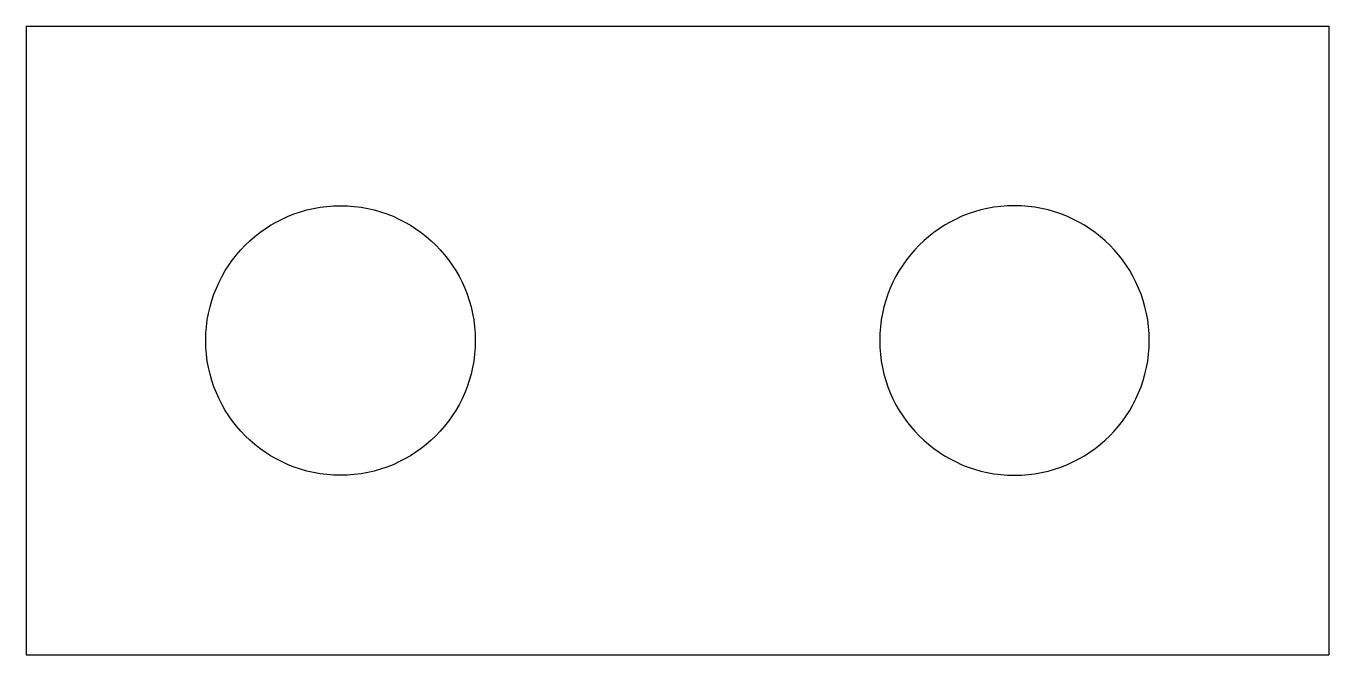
# Model space of a CAD drawing. Header units: inches. Extents: x -43.5 to 43.5, y -21 to 21.
import ezdxf

# ---------------------------------------------------------------- set-up
doc = ezdxf.new("R2010")
doc.units = ezdxf.units.IN
doc.header["$LTSCALE"] = 96
doc.header["$MEASUREMENT"] = 0

# ---------------------------------------------------------------- blocks, each defined once
blk = doc.blocks.new('PILE18')
at = {"color": 0, "linetype": 'ByBlock'}
blk.add_circle((0, 0), 9, dxfattribs=at)

msp = doc.modelspace()

# ---------------------------------------------------------------- linework, layer by layer
for p, q in [((-43.5, 21), (43.5, 21)), ((-43.5, 21), (-43.5, -21)), ((43.5, 21), (43.5, -21)), ((-43.5, -21), (43.5, -21))]:
    msp.add_line(p, q)

# ---------------------------------------------------------------- block references
at = {"color": 0, "linetype": 'ByBlock', "ltscale": 0.25}
msp.add_blockref('PILE18', (-22.5, 0), dxfattribs=at)
at = {"color": 0, "linetype": 'ByBlock', "ltscale": 0.25, "xscale": -1}
msp.add_blockref('PILE18', (22.5, 0), dxfattribs=at)

doc.saveas('drawing.dxf')
